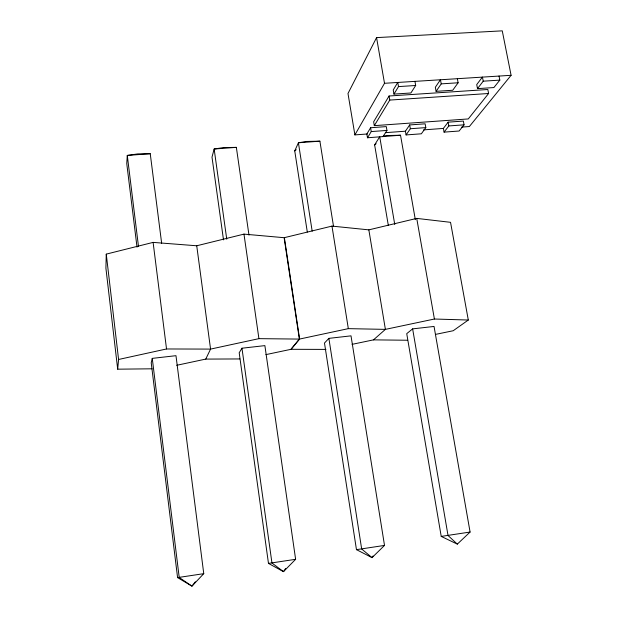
<?xml version="1.0" encoding="UTF-8"?>
<svg xmlns="http://www.w3.org/2000/svg" width="617" height="617" viewBox="0 0 617 617"><rect width="100%" height="100%" fill="white"/><g stroke="black" fill="none" stroke-linecap="round" stroke-linejoin="round"><path stroke-width="0.93" d="M265.896 354.621L290.885 349.338L299.368 339.088L284.121 237.699L243.977 234.121L196.73 245.774L153.109 242.388L106.263 254.127L105.908 268.171L117.685 369.182L152.121 368.804M117.685 369.182L118.58 359.472L106.263 254.127M152.26 358.377L151.219 362.811L177.58 577.597L191.956 586.15L203.757 573.671L175.976 355.685L152.26 358.377L179.223 577.504L191.956 586.15L195.365 581.808M307.305 232.038L294.741 150.895L298.412 142.774L306.549 141.455L319.899 141.177L333.512 226.346M176.67 365.303L205.746 359.094L210.567 349.099L196.73 245.774M461.732 127.094L469.367 126.531L511.092 75.305L502.261 30.85L376.563 37.614L347.988 93.499L354.891 134.899L367.292 133.989M354.891 134.899L384.507 83.295L376.563 37.614M373.015 555.994L372.036 557.637L356.464 549.647L324.48 343.037L328.876 338.363L351.011 335.849L384.514 545.42L372.036 557.637L361.67 548.991L328.876 338.363M389.072 95.997L373.655 121.773L374.311 125.652L468.28 118.934L488.602 93.499L487.823 89.504L389.072 95.997L389.782 100.077L374.311 125.652M382.995 136.635L386.959 130.434L386.296 126.608L370.593 127.742L366.845 133.989L367.485 137.776L400.526 135.231L415.326 219.652M367.485 137.776L371.249 131.575L370.593 127.742M393.962 94.093L398.505 86.596L397.764 82.416L393.237 89.966L393.962 94.093L410.899 92.982L415.681 85.501L414.933 81.336M241.964 348.219L239.195 352.777L268.472 563.398L283.465 571.658L295.62 559.311L264.878 345.62L241.964 348.219L271.958 563.013L283.465 571.658L285.656 568.488M388.309 225.305L374.627 144.872L379.725 136.773L394.757 224.503M409.673 124.935L405.415 131.174L406.079 134.93L421.349 133.804L425.815 127.611L425.128 123.816L409.673 124.935L410.344 128.737L406.079 134.93M436.088 91.339L441.232 83.866L440.461 79.724L435.34 87.252L436.088 91.339L452.739 90.252L458.115 82.786L457.336 78.66M448.135 122.166L443.392 128.398L444.078 132.123L459.117 131.012L464.061 124.835L463.352 121.071L448.135 122.166L448.829 125.937L444.078 132.123M477.504 88.632L483.227 81.182L482.432 77.079L476.725 84.575L477.504 88.632L493.878 87.56L499.824 80.117L499.022 76.03M299.615 339.049L284.368 237.661L331.969 226.107L368.843 229.863L416.737 218.395L450.541 222.321L468.303 320.03L434.407 319.02L385.394 329.378L348.327 328.645L299.615 339.049L291.124 349.299L325.961 349.407M457.313 544.132L470.085 532.047L434.044 326.447L412.634 328.876L406.734 333.65L441.224 536.404L457.313 544.132L448.027 535.494L412.634 328.876M352.06 344.348L373.486 339.867L385.394 329.378L368.843 229.863M294.741 150.895L296.214 149.715M374.627 144.872L376.146 143.707M468.303 320.03L453.21 330.735L435.409 334.422M118.58 359.472L166.528 348.967L210.567 349.099L258.916 338.648L299.368 339.088M383.242 136.164L386.759 135.547L400.526 135.231M203.757 573.671L177.58 577.597M295.62 559.311L268.472 563.398M384.514 545.42L356.464 549.647M470.085 532.047L441.224 536.404M385.417 132.663L405.446 131.205M423.578 129.879L443.608 128.413M161.654 243.283L150.24 153.718L127.287 155.43L126.755 163.574L137.013 247.116M248.983 235.131L236.357 147.363L214.153 149.013L212.001 157.15L223.501 239.874M319.899 141.177L298.412 142.774L312.179 231.19M371.249 131.575L386.959 130.434M410.344 128.737L425.815 127.611M448.829 125.937L464.061 124.835M389.782 100.077L488.602 93.499M384.507 83.295L511.092 75.305M398.505 86.596L415.681 85.501M441.232 83.866L458.115 82.786M483.227 81.182L499.824 80.117M236.357 147.363L223.462 147.594L214.153 149.013L226.748 239.18M150.24 153.718L137.838 153.903L127.287 155.43L138.486 246.461M205.746 359.094L239.851 358.947M373.486 339.867L407.313 340.237M416.737 218.395L434.407 319.02M331.969 226.107L348.327 328.645M243.977 234.121L258.916 338.648M153.109 242.388L166.528 348.967"/></g></svg>
